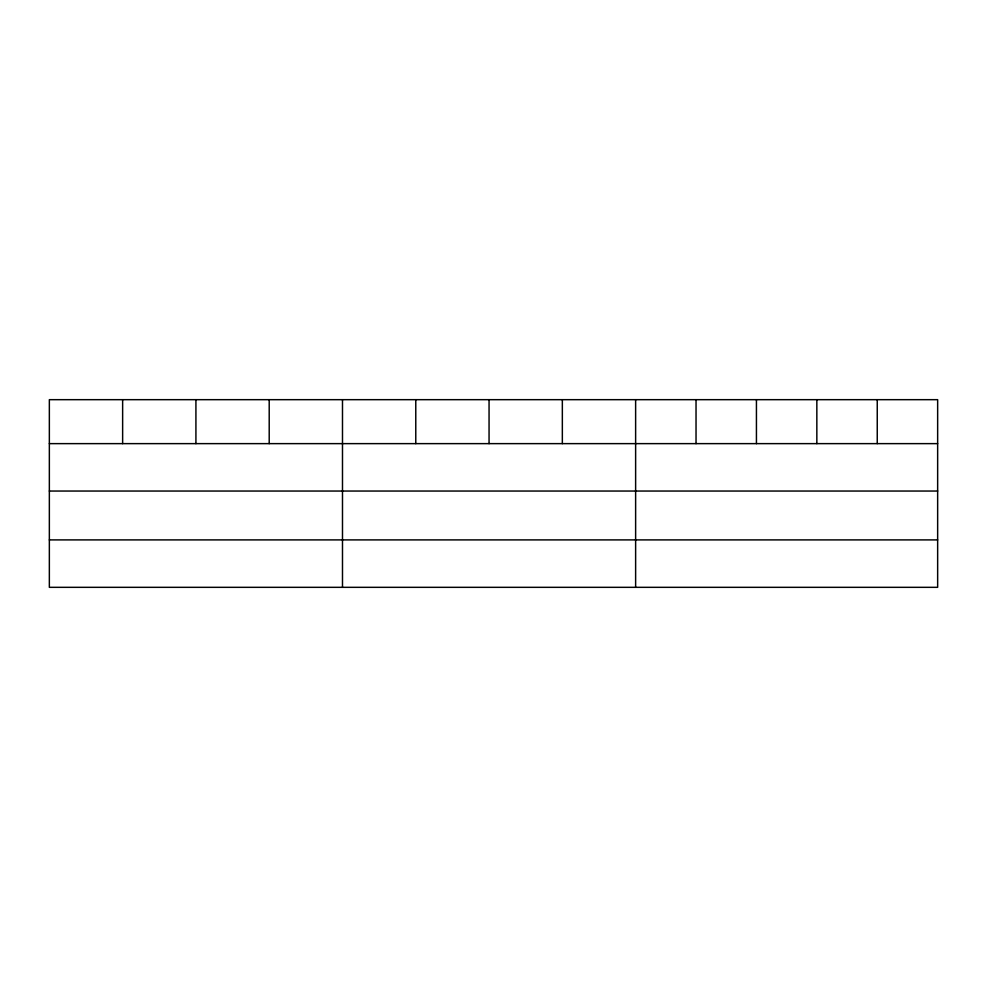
<?xml version="1.0" encoding="UTF-8"?>
<svg xmlns="http://www.w3.org/2000/svg" width="987" height="987" viewBox="0 0 987 987"><rect width="100%" height="100%" fill="white"/><g stroke="black" fill="none" stroke-linecap="round" stroke-linejoin="round"><path stroke-width="1.48" d="M937.65 491.045L937.65 399.673L49.35 399.673L49.35 587.327L937.65 587.327L937.65 491.045L49.35 491.045M49.35 443.632L937.65 443.632M49.35 539.901L937.65 539.901M877.246 399.673L877.246 443.632M816.841 399.673L816.841 443.632M756.437 399.673L756.437 443.632M696.032 399.673L696.032 443.632M635.628 399.673L635.628 587.327M562.343 399.673L562.343 443.632M489.058 399.673L489.058 443.632M415.774 399.673L415.774 443.632M342.489 399.673L342.489 587.327M269.204 399.673L269.204 443.632M195.919 399.673L195.919 443.632M122.635 399.673L122.635 443.632"/></g></svg>
